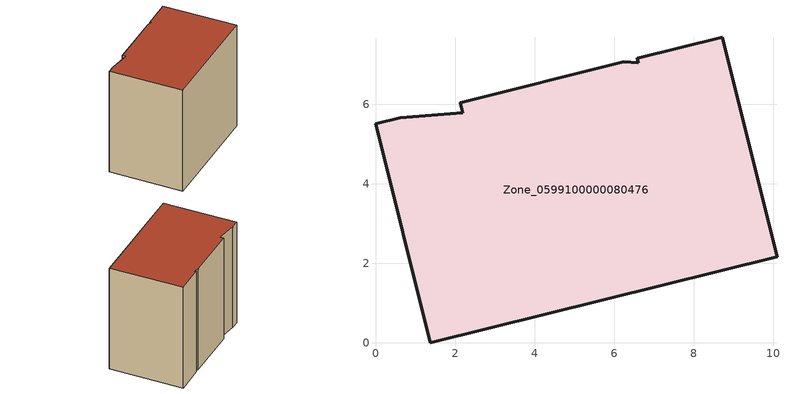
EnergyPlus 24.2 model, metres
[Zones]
Zone_0599100000080476
 floor ground (C_G): 2.2,5.79 2.13,6.04 6.24,7.07 6.6,7.05 6.58,7.15 8.72,7.69 10.1,2.17 1.38,0 0,5.51 0.62,5.66 z0
 wall outside (C_F): 10.1,2.17 8.72,7.69 6.58,7.15 6.6,7.05 6.24,7.07 2.13,6.04 2.2,5.79 0.62,5.66 0,5.51 1.38,0 10.1,2.17 z0:8.5
 roof outside (C_R): 2.13,6.04 2.2,5.79 0.62,5.66 0,5.51 1.38,0 10.1,2.17 8.72,7.69 6.58,7.15 6.6,7.05 6.24,7.07 z8.5
[BUILDING]
Pand.0599100000080476: North Axis=0; Terrain=City; Loads Convergence Tolerance Value=0.04; Temperature Convergence Tolerance Value=0.4; Solar Distribution=FullExterior; Maximum Number of Warmup Days=25; Minimum Number of Warmup Days=1
[Site:Location]
Rotterdam.The.Hague.AP_ZH_NLD Design_Conditions: Latitude=51.96; Longitude=4.45; Time Zone=1; Elevation=-4.5
[SITE:GROUNDTEMPERATURE:BUILDINGSURFACE]
18, 18, 18, 18, 18, 18, 18, 18, 18, 18, 18, 18
[MATERIAL] Thermal Absorptance=0.9; Solar Absorptance=0.7; Visible Absorptance=0.7
Name | Roughness | Thickness | Conductivity | Density | Specific Heat
G.TC.1975-1991 | MediumSmooth | 0.15 | 0.288461 | 540 | 1210
F.TC.1975-1991 | Rough | 0.3 | 0.230769 | 1920 | 840
R.TC.1975-1991 | MediumRough | 0.2 | 0.153846 | 1500 | 1000
[CONSTRUCTION]
C_G: G.TC.1975-1991
C_F: F.TC.1975-1991
C_R: R.TC.1975-1991
[ZONE]
Zone_0599100000080476: Type=1; Multiplier=1; Ceiling Height=Autocalculate; Volume=Autocalculate; Floor Area=autocalculate; Part of Total Floor Area=Yes
[ZONEINFILTRATION:DESIGNFLOWRATE]
Infil_Zone_0599100000080476: Zone or ZoneList or Space or SpaceList=Zone_0599100000080476; Schedule=AlwaysOn; Design Flow Rate Calculation Method=Flow/Area; Flow Rate per Floor Area=0.003; Constant Term Coefficient=1; Temperature Term Coefficient=0; Velocity Term Coefficient=0; Velocity Squared Term Coefficient=0
[HVACTEMPLATE:ZONE:IDEALLOADSAIRSYSTEM]
Zone_0599100000080476: Maximum Heating Supply Air Temperature=50; Minimum Cooling Supply Air Temperature=13; Maximum Heating Supply Air Humidity Ratio=0.0156; Minimum Cooling Supply Air Humidity Ratio=0.0077; Heating Limit=NoLimit; Cooling Limit=NoLimit; Dehumidification Control Type=ConstantSensibleHeatRatio; Cooling Sensible Heat Ratio=0.7; Dehumidification Setpoint=60; Humidification Control Type=None; Humidification Setpoint=30; Outdoor Air Method=None; Outdoor Air Flow Rate per Person=0.00944; Outdoor Air Flow Rate per Zone Floor Area=0; Outdoor Air Flow Rate per Zone=0; Demand Controlled Ventilation Type=None; Outdoor Air Economizer Type=NoEconomizer; Heat Recovery Type=None; Sensible Heat Recovery Effectiveness=0.7; Latent Heat Recovery Effectiveness=0.65
[ZONECONTROL:THERMOSTAT]
ThermostatControl_Zone_0599100000080476: Zone or ZoneList=Zone_0599100000080476; Control Type Schedule=DualSetpointControlType; Control 1=Thermostat_Zone_0599100000080476; Temperature Difference Between Cutout And Setpoint=0
[THERMOSTATSETPOINT:DUALSETPOINT]
Thermostat_Zone_0599100000080476: Heating Setpoint Temperature Schedule=HeatingSetpoint_Zone_0599100000080476; Cooling Setpoint Temperature Schedule=CoolingSetpoint_Zone_0599100000080476
[SCHEDULE:COMPACT]
HeatingSetpoint_Zone_0599100000080476: Through: 12/31, For: AllDays, Until: 24:00, 21
CoolingSetpoint_Zone_0599100000080476: Through: 12/31, For: AllDays, Until: 24:00, 24
DualSetpointControlType: Through: 12/31, For: AllDays, Until: 24:00, 4
AlwaysOn: Through: 12/31, For: AllDays, Until: 24:00, 1
